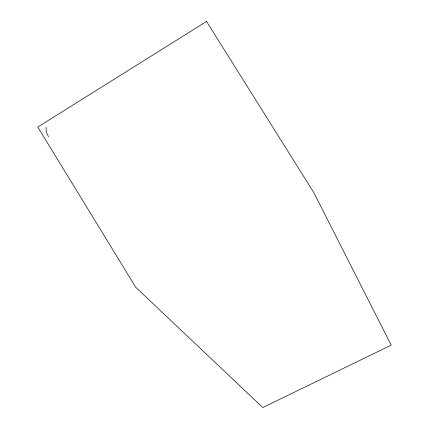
<?xml version="1.0" encoding="UTF-8"?>
<svg xmlns="http://www.w3.org/2000/svg" width="429" height="429" viewBox="0 0 429 429"><rect width="100%" height="100%" fill="white"/><g stroke="black" fill="none" stroke-linecap="round" stroke-linejoin="round"><path stroke-width="0.64" d="M48.627 136.642L47.174 134.406L46.176 130.748L46.123 127.257M206.547 21.45L37.779 127.043L135.752 287.301L262.8 407.55L391.221 345.157L313.83 192.621L206.547 21.45"/></g></svg>
